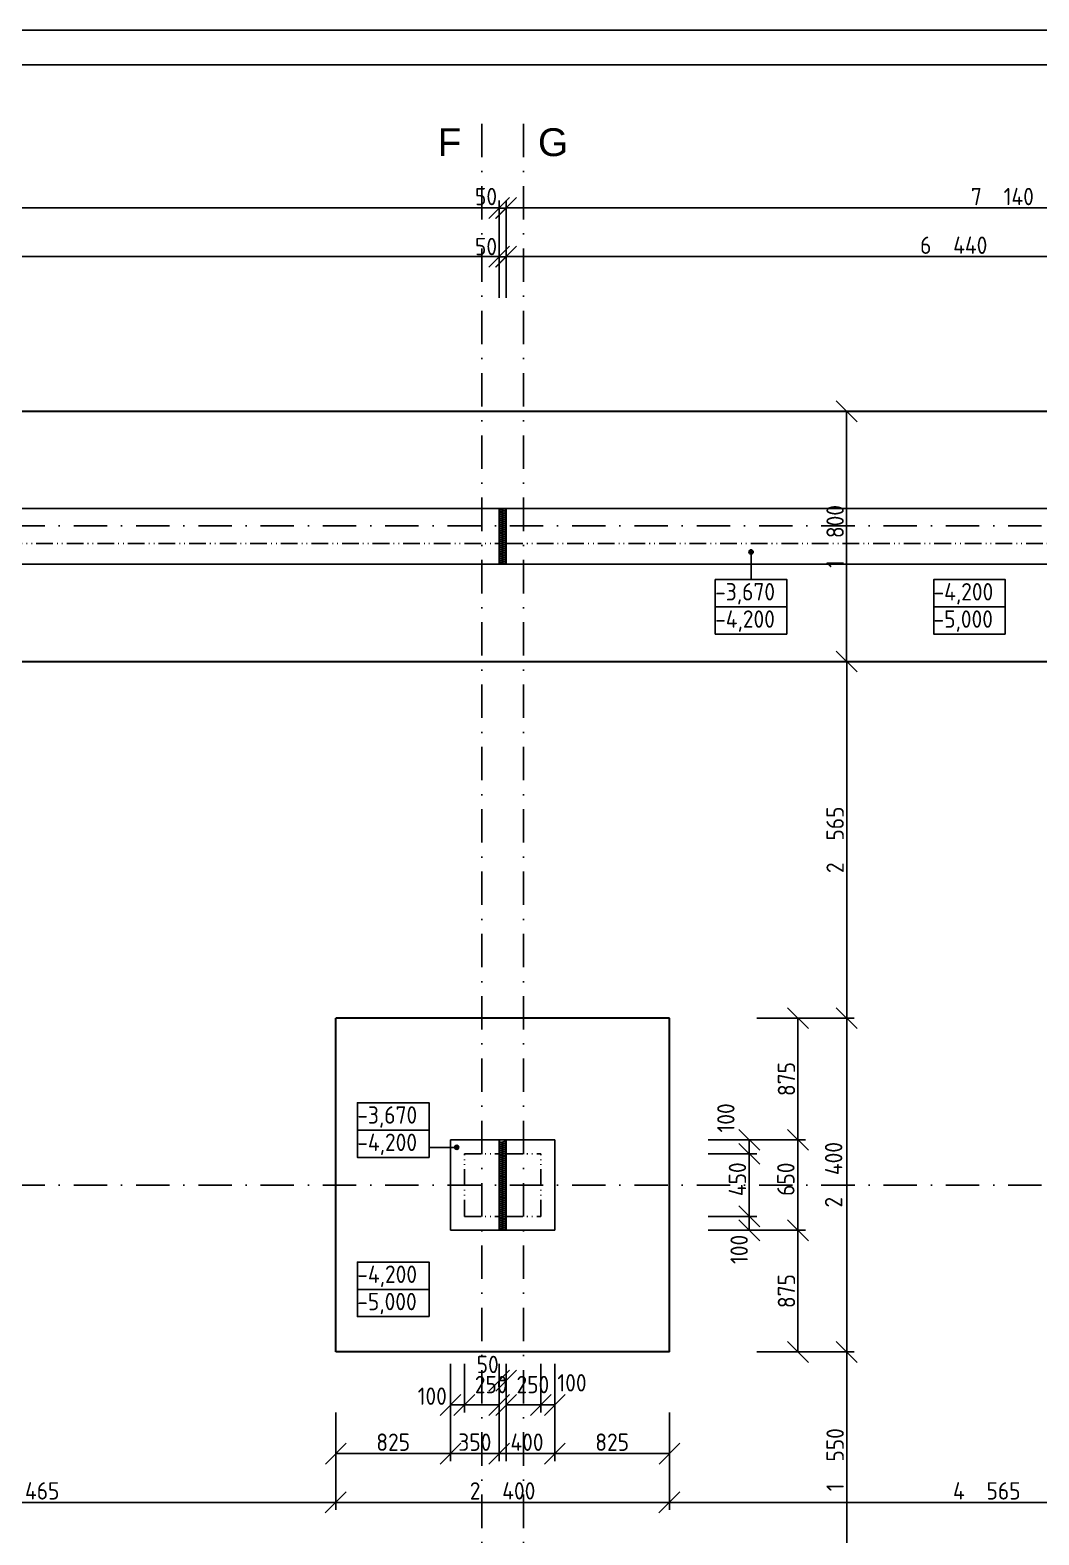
# Model space of a CAD drawing. Extents: x 4511820 to 5180432, y -1526536 to -944957.
# Drawn here: x 5119389 to 5126645, y -1447399 to -1436577 of the extents above; entities that cross this region are included whole.
import ezdxf

# ---------------------------------------------------------------- set-up
doc = ezdxf.new("R2010")
doc.units = 0
doc.header["$MEASUREMENT"] = 0
doc.linetypes.add('ACAD_ISO12W100', pattern=[22, 12, -3, 0.5, -3, 0.5, -3])
doc.linetypes.add('BODKOCIARKOVANA_3', pattern=[5.6, 3, -1.3, 0, -1.3])
doc.layers.get('0').update_dxf_attribs({"linetype": 'CONTINUOUS'})
doc.layers.get('Defpoints').update_dxf_attribs({"color": 61, "linetype": 'CONTINUOUS'})
for name, color, linetype in [('KÓTY', 4, 'CONTINUOUS'), ('MÚRY', 1, 'CONTINUOUS'), ('osi', 253, 'CONTINUOUS'), ('TENKÁ', 7, 'CONTINUOUS'), ('ŠRAFY', 82, 'CONTINUOUS')]:
    doc.layers.add(name, color=color, linetype=linetype)
doc.styles.add('styl1', font='arial.ttf')
doc.styles.add('STYLE1', font='isocp.shx')
doc.dimstyles.new('STANDARD-50', dxfattribs={"dimtxt": 125, "dimasz": 150, "dimexe": 10, "dimexo": 200, "dimgap": 20, "dimtad": 1, "dimdsep": 46, "dimlunit": 6, "dimtxsty": 'STYLE1', "dimblk1": 'OBLIQUE', "dimblk2": 'OBLIQUE', "dimsah": 1, "dimcen": 2.5, "dimse1": 1, "dimse2": 1, "dimadec": 0, "dimazin": 0, "dimtfac": 1, "dimtmove": 1, "dimatfit": 3, "dimldrblk": 'OBLIQUE', "dimfxl": 1, "dimtolj": 1, "dimtzin": 0, "dimarcsym": 0})

# ---------------------------------------------------------------- blocks, each defined once
blk = doc.blocks.new('_OBLIQUE')
at = {"color": 0, "linetype": 'ByBlock'}
blk.add_line((-0.5, -0.5), (0.5, 0.5), dxfattribs=at)
blk = doc.blocks.new('*D37441')
at = {"layer": 'Defpoints', "color": 0}
for p in [(5117122, -1446083), (5121587, -1446083), (5121587, -1447165)]:
    blk.add_point(p, dxfattribs=at)
at = {"layer": 'KÓTY', "color": 0, "lineweight": -2}
blk.add_line((5117122, -1447165), (5121587, -1447165), dxfattribs=at)
at = {"layer": 'KÓTY', "color": 0, "linetype": 'ByBlock', "lineweight": -2, "xscale": 150, "yscale": 150, "zscale": 150, "rotation": 180}
blk.add_blockref('_OBLIQUE', (5117122, -1447165), dxfattribs=at)
at = {"layer": 'KÓTY', "color": 0, "linetype": 'ByBlock', "lineweight": -2, "xscale": 150, "yscale": 150, "zscale": 150}
blk.add_blockref('_OBLIQUE', (5121587, -1447165), dxfattribs=at)
at = {"layer": 'KÓTY', "color": 0, "insert": (5119355, -1447082), "char_height": 125, "attachment_point": 5, "style": 'STYLE1'}
blk.add_mtext('\\A1;4ﾠ465', dxfattribs=at)
blk = doc.blocks.new('*D37442')
at = {"layer": 'Defpoints', "color": 0}
for p in [(5121587.5, -1445208), (5122412.5, -1445208), (5121587.5, -1446814.5)]:
    blk.add_point(p, dxfattribs=at)
at = {"layer": 'KÓTY', "color": 0, "lineweight": -2}
blk.add_line((5122412.5, -1446814.5), (5121587.5, -1446814.5), dxfattribs=at)
at = {"layer": 'KÓTY', "color": 0, "linetype": 'ByBlock', "lineweight": -2, "xscale": 150, "yscale": 150, "zscale": 150, "rotation": 180}
blk.add_blockref('_OBLIQUE', (5121587.5, -1446814.5), dxfattribs=at)
at = {"layer": 'KÓTY', "color": 0, "linetype": 'ByBlock', "lineweight": -2, "xscale": 150, "yscale": 150, "zscale": 150}
blk.add_blockref('_OBLIQUE', (5122412.5, -1446814.5), dxfattribs=at)
at = {"layer": 'KÓTY', "color": 0, "insert": (5122000, -1446732), "char_height": 125, "attachment_point": 5, "style": 'STYLE1'}
blk.add_mtext('\\A1;825', dxfattribs=at)
blk = doc.blocks.new('*D37443')
at = {"layer": 'Defpoints', "color": 0}
for p in [(5122412.5, -1445208), (5122762.5, -1445208), (5122412.5, -1446814.5)]:
    blk.add_point(p, dxfattribs=at)
at = {"layer": 'KÓTY', "color": 0, "lineweight": -2}
blk.add_line((5122762.5, -1446814.5), (5122412.5, -1446814.5), dxfattribs=at)
at = {"layer": 'KÓTY', "color": 0, "linetype": 'ByBlock', "lineweight": -2, "xscale": 150, "yscale": 150, "zscale": 150, "rotation": 180}
blk.add_blockref('_OBLIQUE', (5122412.5, -1446814.5), dxfattribs=at)
at = {"layer": 'KÓTY', "color": 0, "linetype": 'ByBlock', "lineweight": -2, "xscale": 150, "yscale": 150, "zscale": 150}
blk.add_blockref('_OBLIQUE', (5122762.5, -1446814.5), dxfattribs=at)
at = {"layer": 'KÓTY', "color": 0, "insert": (5122587.5, -1446732), "char_height": 125, "attachment_point": 5, "style": 'STYLE1'}
blk.add_mtext('\\A1;350', dxfattribs=at)
blk = doc.blocks.new('*D37444')
at = {"layer": 'Defpoints', "color": 0}
for p in [(5122762.5, -1445208), (5123162.5, -1445208), (5123162.5, -1446814.5)]:
    blk.add_point(p, dxfattribs=at)
at = {"layer": 'KÓTY', "color": 0, "lineweight": -2}
blk.add_line((5122762.5, -1446814.5), (5123162.5, -1446814.5), dxfattribs=at)
at = {"layer": 'KÓTY', "color": 0, "linetype": 'ByBlock', "lineweight": -2, "xscale": 150, "yscale": 150, "zscale": 150, "rotation": 180}
blk.add_blockref('_OBLIQUE', (5122762.5, -1446814.5), dxfattribs=at)
at = {"layer": 'KÓTY', "color": 0, "linetype": 'ByBlock', "lineweight": -2, "xscale": 150, "yscale": 150, "zscale": 150}
blk.add_blockref('_OBLIQUE', (5123162.5, -1446814.5), dxfattribs=at)
at = {"layer": 'KÓTY', "color": 0, "insert": (5122962.5, -1446732), "char_height": 125, "attachment_point": 5, "style": 'STYLE1'}
blk.add_mtext('\\A1;400', dxfattribs=at)
blk = doc.blocks.new('*D37445')
at = {"layer": 'Defpoints', "color": 0}
for p in [(5123162.5, -1445208), (5123987.5, -1445208), (5123987.5, -1446814.5)]:
    blk.add_point(p, dxfattribs=at)
at = {"layer": 'KÓTY', "color": 0, "lineweight": -2}
blk.add_line((5123162.5, -1446814.5), (5123987.5, -1446814.5), dxfattribs=at)
at = {"layer": 'KÓTY', "color": 0, "linetype": 'ByBlock', "lineweight": -2, "xscale": 150, "yscale": 150, "zscale": 150, "rotation": 180}
blk.add_blockref('_OBLIQUE', (5123162.5, -1446814.5), dxfattribs=at)
at = {"layer": 'KÓTY', "color": 0, "linetype": 'ByBlock', "lineweight": -2, "xscale": 150, "yscale": 150, "zscale": 150}
blk.add_blockref('_OBLIQUE', (5123987.5, -1446814.5), dxfattribs=at)
at = {"layer": 'KÓTY', "color": 0, "insert": (5123575, -1446732), "char_height": 125, "attachment_point": 5, "style": 'STYLE1'}
blk.add_mtext('\\A1;825', dxfattribs=at)
blk = doc.blocks.new('*D37447')
at = {"layer": 'Defpoints', "color": 0}
for p in [(5122762.5, -1445208), (5122812.5, -1445208), (5122812.5, -1446289.5)]:
    blk.add_point(p, dxfattribs=at)
at = {"layer": 'KÓTY', "color": 0, "lineweight": -2}
blk.add_line((5122762.5, -1446289.5), (5122812.5, -1446289.5), dxfattribs=at)
at = {"layer": 'KÓTY', "color": 0, "linetype": 'ByBlock', "lineweight": -2, "xscale": 150, "yscale": 150, "zscale": 150, "rotation": 180}
blk.add_blockref('_OBLIQUE', (5122762.5, -1446289.5), dxfattribs=at)
at = {"layer": 'KÓTY', "color": 0, "linetype": 'ByBlock', "lineweight": -2, "xscale": 150, "yscale": 150, "zscale": 150}
blk.add_blockref('_OBLIQUE', (5122812.5, -1446289.5), dxfattribs=at)
at = {"layer": 'KÓTY', "color": 0, "insert": (5122680, -1446173), "char_height": 125, "attachment_point": 5, "style": 'STYLE1'}
blk.add_mtext('\\A1;50', dxfattribs=at)
blk = doc.blocks.new('*D37449')
at = {"layer": 'Defpoints', "color": 0}
for p in [(5122412.5, -1445108), (5122512.5, -1445108), (5122412.5, -1446464.5)]:
    blk.add_point(p, dxfattribs=at)
at = {"layer": 'KÓTY', "color": 0, "lineweight": -2}
blk.add_line((5122512.5, -1446464.5), (5122412.5, -1446464.5), dxfattribs=at)
at = {"layer": 'KÓTY', "color": 0, "linetype": 'ByBlock', "lineweight": -2, "xscale": 150, "yscale": 150, "zscale": 150, "rotation": 180}
blk.add_blockref('_OBLIQUE', (5122412.5, -1446464.5), dxfattribs=at)
at = {"layer": 'KÓTY', "color": 0, "linetype": 'ByBlock', "lineweight": -2, "xscale": 150, "yscale": 150, "zscale": 150}
blk.add_blockref('_OBLIQUE', (5122512.5, -1446464.5), dxfattribs=at)
at = {"layer": 'KÓTY', "color": 0, "insert": (5122281, -1446401), "char_height": 125, "attachment_point": 5, "style": 'STYLE1'}
blk.add_mtext('\\A1;100', dxfattribs=at)
blk = doc.blocks.new('*D37450')
at = {"layer": 'Defpoints', "color": 0}
for p in [(5122512.5, -1445108), (5122762.5, -1445108), (5122762.5, -1446464.5)]:
    blk.add_point(p, dxfattribs=at)
at = {"layer": 'KÓTY', "color": 0, "lineweight": -2}
blk.add_line((5122512.5, -1446464.5), (5122762.5, -1446464.5), dxfattribs=at)
at = {"layer": 'KÓTY', "color": 0, "linetype": 'ByBlock', "lineweight": -2, "xscale": 150, "yscale": 150, "zscale": 150, "rotation": 180}
blk.add_blockref('_OBLIQUE', (5122512.5, -1446464.5), dxfattribs=at)
at = {"layer": 'KÓTY', "color": 0, "linetype": 'ByBlock', "lineweight": -2, "xscale": 150, "yscale": 150, "zscale": 150}
blk.add_blockref('_OBLIQUE', (5122762.5, -1446464.5), dxfattribs=at)
at = {"layer": 'KÓTY', "color": 0, "insert": (5122705, -1446317.5), "char_height": 125, "attachment_point": 5, "style": 'STYLE1'}
blk.add_mtext('\\A1;250', dxfattribs=at)
blk = doc.blocks.new('*D37451')
at = {"layer": 'Defpoints', "color": 0}
for p in [(5122812.5, -1445108), (5123062.5, -1445108), (5123062.5, -1446464.5)]:
    blk.add_point(p, dxfattribs=at)
at = {"layer": 'KÓTY', "color": 0, "lineweight": -2}
blk.add_line((5122812.5, -1446464.5), (5123062.5, -1446464.5), dxfattribs=at)
at = {"layer": 'KÓTY', "color": 0, "linetype": 'ByBlock', "lineweight": -2, "xscale": 150, "yscale": 150, "zscale": 150, "rotation": 180}
blk.add_blockref('_OBLIQUE', (5122812.5, -1446464.5), dxfattribs=at)
at = {"layer": 'KÓTY', "color": 0, "linetype": 'ByBlock', "lineweight": -2, "xscale": 150, "yscale": 150, "zscale": 150}
blk.add_blockref('_OBLIQUE', (5123062.5, -1446464.5), dxfattribs=at)
at = {"layer": 'KÓTY', "color": 0, "insert": (5123005, -1446317.5), "char_height": 125, "attachment_point": 5, "style": 'STYLE1'}
blk.add_mtext('\\A1;250', dxfattribs=at)
blk = doc.blocks.new('*D37452')
at = {"layer": 'Defpoints', "color": 0}
for p in [(5123062.5, -1445108), (5123162.5, -1445108), (5123062.5, -1446464.5)]:
    blk.add_point(p, dxfattribs=at)
at = {"layer": 'KÓTY', "color": 0, "lineweight": -2}
blk.add_line((5123162.5, -1446464.5), (5123062.5, -1446464.5), dxfattribs=at)
at = {"layer": 'KÓTY', "color": 0, "linetype": 'ByBlock', "lineweight": -2, "xscale": 150, "yscale": 150, "zscale": 150, "rotation": 180}
blk.add_blockref('_OBLIQUE', (5123062.5, -1446464.5), dxfattribs=at)
at = {"layer": 'KÓTY', "color": 0, "linetype": 'ByBlock', "lineweight": -2, "xscale": 150, "yscale": 150, "zscale": 150}
blk.add_blockref('_OBLIQUE', (5123162.5, -1446464.5), dxfattribs=at)
at = {"layer": 'KÓTY', "color": 0, "insert": (5123286.5, -1446305), "char_height": 125, "attachment_point": 5, "style": 'STYLE1'}
blk.add_mtext('\\A1;100', dxfattribs=at)
blk = doc.blocks.new('*D37455')
at = {"layer": 'Defpoints', "color": 0}
for p in [(5128552, -1445983), (5123987, -1446083), (5128552, -1447165)]:
    blk.add_point(p, dxfattribs=at)
at = {"layer": 'KÓTY', "color": 0, "lineweight": -2}
blk.add_line((5123987, -1447165), (5128552, -1447165), dxfattribs=at)
at = {"layer": 'KÓTY', "color": 0, "linetype": 'ByBlock', "lineweight": -2, "xscale": 150, "yscale": 150, "zscale": 150, "rotation": 180}
blk.add_blockref('_OBLIQUE', (5123987, -1447165), dxfattribs=at)
at = {"layer": 'KÓTY', "color": 0, "linetype": 'ByBlock', "lineweight": -2, "xscale": 150, "yscale": 150, "zscale": 150}
blk.add_blockref('_OBLIQUE', (5128552, -1447165), dxfattribs=at)
at = {"layer": 'KÓTY', "color": 0, "insert": (5126270, -1447082), "char_height": 125, "attachment_point": 5, "style": 'STYLE1'}
blk.add_mtext('\\A1;4ﾠ565', dxfattribs=at)
blk = doc.blocks.new('*D37807')
at = {"layer": 'Defpoints', "color": 0}
for p in [(5122762, -1437856), (5107392, -1439718), (5122762, -1440018)]:
    blk.add_point(p, dxfattribs=at)
at = {"layer": 'KÓTY', "color": 0, "lineweight": -2}
blk.add_line((5107392, -1437856), (5122762, -1437856), dxfattribs=at)
at = {"layer": 'KÓTY', "color": 0, "linetype": 'ByBlock', "lineweight": -2, "xscale": 150, "yscale": 150, "zscale": 150, "rotation": 180}
blk.add_blockref('_OBLIQUE', (5107392, -1437856), dxfattribs=at)
at = {"layer": 'KÓTY', "color": 0, "linetype": 'ByBlock', "lineweight": -2, "xscale": 150, "yscale": 150, "zscale": 150}
blk.add_blockref('_OBLIQUE', (5122762, -1437856), dxfattribs=at)
at = {"layer": 'KÓTY', "color": 0, "insert": (5115077, -1437774), "char_height": 125, "attachment_point": 5, "style": 'STYLE1'}
blk.add_mtext('\\A1;15ﾠ370', dxfattribs=at)
blk = doc.blocks.new('*D37850')
at = {"layer": 'Defpoints', "color": 0}
for p in [(5122812.5, -1437856.5), (5122762.5, -1439318), (5122812.5, -1439318)]:
    blk.add_point(p, dxfattribs=at)
at = {"layer": 'KÓTY', "color": 0, "lineweight": -2}
blk.add_line((5122762.5, -1437856.5), (5122812.5, -1437856.5), dxfattribs=at)
at = {"layer": 'KÓTY', "color": 0, "linetype": 'ByBlock', "lineweight": -2, "xscale": 150, "yscale": 150, "zscale": 150, "rotation": 180}
blk.add_blockref('_OBLIQUE', (5122762.5, -1437856.5), dxfattribs=at)
at = {"layer": 'KÓTY', "color": 0, "linetype": 'ByBlock', "lineweight": -2, "xscale": 150, "yscale": 150, "zscale": 150}
blk.add_blockref('_OBLIQUE', (5122812.5, -1437856.5), dxfattribs=at)
at = {"layer": 'KÓTY', "color": 0, "insert": (5122668, -1437774), "char_height": 125, "attachment_point": 5, "style": 'STYLE1'}
blk.add_mtext('\\A1;50', dxfattribs=at)
blk = doc.blocks.new('*D37851')
at = {"layer": 'Defpoints', "color": 0}
for p in [(5129952, -1437856), (5129952, -1439318), (5122812, -1440018)]:
    blk.add_point(p, dxfattribs=at)
at = {"layer": 'KÓTY', "color": 0, "lineweight": -2}
blk.add_line((5122812, -1437856), (5129952, -1437856), dxfattribs=at)
at = {"layer": 'KÓTY', "color": 0, "linetype": 'ByBlock', "lineweight": -2, "xscale": 150, "yscale": 150, "zscale": 150, "rotation": 180}
blk.add_blockref('_OBLIQUE', (5122812, -1437856), dxfattribs=at)
at = {"layer": 'KÓTY', "color": 0, "linetype": 'ByBlock', "lineweight": -2, "xscale": 150, "yscale": 150, "zscale": 150}
blk.add_blockref('_OBLIQUE', (5129952, -1437856), dxfattribs=at)
at = {"layer": 'KÓTY', "color": 0, "insert": (5126382, -1437774), "char_height": 125, "attachment_point": 5, "style": 'STYLE1'}
blk.add_mtext('\\A1;7ﾠ140', dxfattribs=at)
blk = doc.blocks.new('*D37860')
at = {"layer": 'Defpoints', "color": 0}
for p in [(5122812.5, -1438206.5), (5122762.5, -1439318), (5122812.5, -1439318)]:
    blk.add_point(p, dxfattribs=at)
at = {"layer": 'KÓTY', "color": 0, "lineweight": -2}
blk.add_line((5122762.5, -1438206.5), (5122812.5, -1438206.5), dxfattribs=at)
at = {"layer": 'KÓTY', "color": 0, "linetype": 'ByBlock', "lineweight": -2, "xscale": 150, "yscale": 150, "zscale": 150, "rotation": 180}
blk.add_blockref('_OBLIQUE', (5122762.5, -1438206.5), dxfattribs=at)
at = {"layer": 'KÓTY', "color": 0, "linetype": 'ByBlock', "lineweight": -2, "xscale": 150, "yscale": 150, "zscale": 150}
blk.add_blockref('_OBLIQUE', (5122812.5, -1438206.5), dxfattribs=at)
at = {"layer": 'KÓTY', "color": 0, "insert": (5122668, -1438133.5), "char_height": 125, "attachment_point": 5, "style": 'STYLE1'}
blk.add_mtext('\\A1;50', dxfattribs=at)
blk = doc.blocks.new('*D37892')
at = {"layer": 'Defpoints', "color": 0}
for p in [(5123987, -1441118), (5125262, -1441118), (5123987, -1443683)]:
    blk.add_point(p, dxfattribs=at)
at = {"layer": 'KÓTY', "color": 0, "lineweight": -2}
blk.add_line((5125262, -1443683), (5125262, -1441118), dxfattribs=at)
at = {"layer": 'KÓTY', "color": 0, "linetype": 'ByBlock', "lineweight": -2, "xscale": 150, "yscale": 150, "zscale": 150}
for p, rotation in [((5125262, -1441118), 90), ((5125262, -1443683), 270)]:
    blk.add_blockref('_OBLIQUE', p, dxfattribs=dict(at, rotation=rotation))
at = {"layer": 'KÓTY', "color": 0, "insert": (5125179, -1442400), "char_height": 125, "attachment_point": 5, "rotation": 90, "style": 'STYLE1'}
blk.add_mtext('\\A1;2ﾠ565', dxfattribs=at)
blk = doc.blocks.new('*D37893')
at = {"layer": 'Defpoints', "color": 0}
for p in [(5125261.5, -1439318), (5125261.5, -1439318), (5125261.5, -1441118)]:
    blk.add_point(p, dxfattribs=at)
at = {"layer": 'KÓTY', "color": 0, "lineweight": -2}
blk.add_line((5125261.5, -1441118), (5125261.5, -1439318), dxfattribs=at)
at = {"layer": 'KÓTY', "color": 0, "linetype": 'ByBlock', "lineweight": -2, "xscale": 150, "yscale": 150, "zscale": 150}
for p, rotation in [((5125261.5, -1439318), 90), ((5125261.5, -1441118), 270)]:
    blk.add_blockref('_OBLIQUE', p, dxfattribs=dict(at, rotation=rotation))
at = {"layer": 'KÓTY', "color": 0, "insert": (5125178.957367, -1440218), "char_height": 125, "attachment_point": 5, "rotation": 90, "style": 'STYLE1'}
blk.add_mtext('\\A1;1ﾠ800', dxfattribs=at)
blk = doc.blocks.new('*D37894')
at = {"layer": 'Defpoints', "color": 0}
for p in [(5123987, -1446083), (5123987, -1447633), (5125262, -1447633)]:
    blk.add_point(p, dxfattribs=at)
at = {"layer": 'KÓTY', "color": 0, "lineweight": -2}
blk.add_line((5125262, -1446083), (5125262, -1447633), dxfattribs=at)
at = {"layer": 'KÓTY', "color": 0, "linetype": 'ByBlock', "lineweight": -2, "xscale": 150, "yscale": 150, "zscale": 150}
for p, rotation in [((5125262, -1446083), 90), ((5125262, -1447633), 270)]:
    blk.add_blockref('_OBLIQUE', p, dxfattribs=dict(at, rotation=rotation))
at = {"layer": 'KÓTY', "color": 0, "insert": (5125179, -1446858), "char_height": 125, "attachment_point": 5, "rotation": 90, "style": 'STYLE1'}
blk.add_mtext('\\A1;1ﾠ550', dxfattribs=at)
blk = doc.blocks.new('*D37904')
at = {"layer": 'Defpoints', "color": 0}
for p in [(5123987, -1443683), (5123987, -1446083), (5125262, -1446083)]:
    blk.add_point(p, dxfattribs=at)
at = {"layer": 'KÓTY', "color": 0, "lineweight": -2}
blk.add_line((5125262, -1443683), (5125262, -1446083), dxfattribs=at)
at = {"layer": 'KÓTY', "color": 0, "linetype": 'ByBlock', "lineweight": -2, "xscale": 150, "yscale": 150, "zscale": 150}
for p, rotation in [((5125262, -1443683), 90), ((5125262, -1446083), 270)]:
    blk.add_blockref('_OBLIQUE', p, dxfattribs=dict(at, rotation=rotation))
at = {"layer": 'KÓTY', "color": 0, "insert": (5125168, -1444809), "char_height": 125, "attachment_point": 5, "rotation": 90, "style": 'STYLE1'}
blk.add_mtext('\\A1;2ﾠ400', dxfattribs=at)
blk = doc.blocks.new('*D37905')
at = {"layer": 'Defpoints', "color": 0}
for p in [(5123137.5, -1445208), (5123137.5, -1446083), (5124911.5, -1446083)]:
    blk.add_point(p, dxfattribs=at)
at = {"layer": 'KÓTY', "color": 0, "lineweight": -2}
blk.add_line((5124911.5, -1445208), (5124911.5, -1446083), dxfattribs=at)
at = {"layer": 'KÓTY', "color": 0, "linetype": 'ByBlock', "lineweight": -2, "xscale": 150, "yscale": 150, "zscale": 150}
for p, rotation in [((5124911.5, -1445208), 90), ((5124911.5, -1446083), 270)]:
    blk.add_blockref('_OBLIQUE', p, dxfattribs=dict(at, rotation=rotation))
at = {"layer": 'KÓTY', "color": 0, "insert": (5124829, -1445645.5), "char_height": 125, "attachment_point": 5, "rotation": 90, "style": 'STYLE1'}
blk.add_mtext('\\A1;875', dxfattribs=at)
blk = doc.blocks.new('*D37906')
at = {"layer": 'Defpoints', "color": 0}
for p in [(5123037.5, -1444658), (5123037.5, -1445108), (5124561.5, -1445108)]:
    blk.add_point(p, dxfattribs=at)
at = {"layer": 'KÓTY', "color": 0, "lineweight": -2}
blk.add_line((5124561.5, -1444658), (5124561.5, -1445108), dxfattribs=at)
at = {"layer": 'KÓTY', "color": 0, "linetype": 'ByBlock', "lineweight": -2, "xscale": 150, "yscale": 150, "zscale": 150}
for p, rotation in [((5124561.5, -1444658), 90), ((5124561.5, -1445108), 270)]:
    blk.add_blockref('_OBLIQUE', p, dxfattribs=dict(at, rotation=rotation))
at = {"layer": 'KÓTY', "color": 0, "insert": (5124476.5, -1444841), "char_height": 125, "attachment_point": 5, "rotation": 90, "style": 'STYLE1'}
blk.add_mtext('\\A1;450', dxfattribs=at)
blk = doc.blocks.new('*D37907')
at = {"layer": 'Defpoints', "color": 0}
for p in [(5123137.5, -1444558), (5123137.5, -1445208), (5124911.5, -1445208)]:
    blk.add_point(p, dxfattribs=at)
at = {"layer": 'KÓTY', "color": 0, "lineweight": -2}
blk.add_line((5124911.5, -1444558), (5124911.5, -1445208), dxfattribs=at)
at = {"layer": 'KÓTY', "color": 0, "linetype": 'ByBlock', "lineweight": -2, "xscale": 150, "yscale": 150, "zscale": 150}
for p, rotation in [((5124911.5, -1444558), 90), ((5124911.5, -1445208), 270)]:
    blk.add_blockref('_OBLIQUE', p, dxfattribs=dict(at, rotation=rotation))
at = {"layer": 'KÓTY', "color": 0, "insert": (5124824.5, -1444841), "char_height": 125, "attachment_point": 5, "rotation": 90, "style": 'STYLE1'}
blk.add_mtext('\\A1;650', dxfattribs=at)
blk = doc.blocks.new('*D37908')
at = {"layer": 'Defpoints', "color": 0}
for p in [(5123137.5, -1443683), (5124911.5, -1443683), (5123137.5, -1444558)]:
    blk.add_point(p, dxfattribs=at)
at = {"layer": 'KÓTY', "color": 0, "lineweight": -2}
blk.add_line((5124911.5, -1444558), (5124911.5, -1443683), dxfattribs=at)
at = {"layer": 'KÓTY', "color": 0, "linetype": 'ByBlock', "lineweight": -2, "xscale": 150, "yscale": 150, "zscale": 150}
for p, rotation in [((5124911.5, -1443683), 90), ((5124911.5, -1444558), 270)]:
    blk.add_blockref('_OBLIQUE', p, dxfattribs=dict(at, rotation=rotation))
at = {"layer": 'KÓTY', "color": 0, "insert": (5124829, -1444120.5), "char_height": 125, "attachment_point": 5, "rotation": 90, "style": 'STYLE1'}
blk.add_mtext('\\A1;875', dxfattribs=at)
blk = doc.blocks.new('*D37909')
at = {"layer": 'Defpoints', "color": 0}
for p in [(5123037.5, -1444558), (5124561.5, -1444558), (5123037.5, -1444658)]:
    blk.add_point(p, dxfattribs=at)
at = {"layer": 'KÓTY', "color": 0, "lineweight": -2}
blk.add_line((5124561.5, -1444658), (5124561.5, -1444558), dxfattribs=at)
at = {"layer": 'KÓTY', "color": 0, "linetype": 'ByBlock', "lineweight": -2, "xscale": 150, "yscale": 150, "zscale": 150}
for p, rotation in [((5124561.5, -1444558), 90), ((5124561.5, -1444658), 270)]:
    blk.add_blockref('_OBLIQUE', p, dxfattribs=dict(at, rotation=rotation))
at = {"layer": 'KÓTY', "color": 0, "insert": (5124393, -1444400), "char_height": 125, "attachment_point": 5, "rotation": 90, "style": 'STYLE1'}
blk.add_mtext('\\A1;100', dxfattribs=at)
blk = doc.blocks.new('*D37910')
at = {"layer": 'Defpoints', "color": 0}
for p in [(5123037.5, -1445108), (5123037.5, -1445208), (5124561.5, -1445208)]:
    blk.add_point(p, dxfattribs=at)
at = {"layer": 'KÓTY', "color": 0, "lineweight": -2}
blk.add_line((5124561.5, -1445108), (5124561.5, -1445208), dxfattribs=at)
at = {"layer": 'KÓTY', "color": 0, "linetype": 'ByBlock', "lineweight": -2, "xscale": 150, "yscale": 150, "zscale": 150}
for p, rotation in [((5124561.5, -1445108), 90), ((5124561.5, -1445208), 270)]:
    blk.add_blockref('_OBLIQUE', p, dxfattribs=dict(at, rotation=rotation))
at = {"layer": 'KÓTY', "color": 0, "insert": (5124488.5, -1445345.5), "char_height": 125, "attachment_point": 5, "rotation": 90, "style": 'STYLE1'}
blk.add_mtext('\\A1;100', dxfattribs=at)
blk = doc.blocks.new('*D39348')
at = {"layer": 'Defpoints', "color": 0}
for p in [(5121587, -1446083), (5123987, -1446083), (5123987, -1447165)]:
    blk.add_point(p, dxfattribs=at)
at = {"layer": 'KÓTY', "color": 0, "lineweight": -2}
blk.add_line((5121587, -1447165), (5123987, -1447165), dxfattribs=at)
at = {"layer": 'KÓTY', "color": 0, "linetype": 'ByBlock', "lineweight": -2, "xscale": 150, "yscale": 150, "zscale": 150, "rotation": 180}
blk.add_blockref('_OBLIQUE', (5121587, -1447165), dxfattribs=at)
at = {"layer": 'KÓTY', "color": 0, "linetype": 'ByBlock', "lineweight": -2, "xscale": 150, "yscale": 150, "zscale": 150}
blk.add_blockref('_OBLIQUE', (5123987, -1447165), dxfattribs=at)
at = {"layer": 'KÓTY', "color": 0, "insert": (5122787, -1447082), "char_height": 125, "attachment_point": 5, "style": 'STYLE1'}
blk.add_mtext('\\A1;2ﾠ400', dxfattribs=at)
blk = doc.blocks.new('*D39496')
at = {"layer": 'Defpoints', "color": 0}
for p in [(5122762, -1438206), (5109532, -1440018), (5122762, -1440018)]:
    blk.add_point(p, dxfattribs=at)
at = {"layer": 'KÓTY', "color": 0, "lineweight": -2}
blk.add_line((5109532, -1438206), (5122762, -1438206), dxfattribs=at)
at = {"layer": 'KÓTY', "color": 0, "linetype": 'ByBlock', "lineweight": -2, "xscale": 150, "yscale": 150, "zscale": 150, "rotation": 180}
blk.add_blockref('_OBLIQUE', (5109532, -1438206), dxfattribs=at)
at = {"layer": 'KÓTY', "color": 0, "linetype": 'ByBlock', "lineweight": -2, "xscale": 150, "yscale": 150, "zscale": 150}
blk.add_blockref('_OBLIQUE', (5122762, -1438206), dxfattribs=at)
at = {"layer": 'KÓTY', "color": 0, "insert": (5116147, -1438124), "char_height": 125, "attachment_point": 5, "style": 'STYLE1'}
blk.add_mtext('\\A1;13ﾠ230', dxfattribs=at)
blk = doc.blocks.new('*D39497')
at = {"layer": 'Defpoints', "color": 0}
for p in [(5129252, -1438206), (5122812, -1440018), (5129252, -1440018)]:
    blk.add_point(p, dxfattribs=at)
at = {"layer": 'KÓTY', "color": 0, "lineweight": -2}
blk.add_line((5122812, -1438206), (5129252, -1438206), dxfattribs=at)
at = {"layer": 'KÓTY', "color": 0, "linetype": 'ByBlock', "lineweight": -2, "xscale": 150, "yscale": 150, "zscale": 150, "rotation": 180}
blk.add_blockref('_OBLIQUE', (5122812, -1438206), dxfattribs=at)
at = {"layer": 'KÓTY', "color": 0, "linetype": 'ByBlock', "lineweight": -2, "xscale": 150, "yscale": 150, "zscale": 150}
blk.add_blockref('_OBLIQUE', (5129252, -1438206), dxfattribs=at)
at = {"layer": 'KÓTY', "color": 0, "insert": (5126032, -1438124), "char_height": 125, "attachment_point": 5, "style": 'STYLE1'}
blk.add_mtext('\\A1;6ﾠ440', dxfattribs=at)

msp = doc.modelspace()

# ---------------------------------------------------------------- hatches: boundary and pattern name
at = {"layer": 'KÓTY', "ltscale": 0.25}
for points in [[(5124559.454, -1440329.368, -1), (5124589.454, -1440329.368, -1)], [(5122442, -1444612, 1), (5122472, -1444612, 1)]]:
    msp.add_hatch(color=256, dxfattribs=at).paths.add_polyline_path(points)

# ---------------------------------------------------------------- linework, layer by layer
at = {"layer": 'KÓTY'}
for p, q in [((5122762.5, -1437803.097), (5122762.5, -1438153.097)), ((5122812.5, -1437803.097), (5122812.5, -1438153.097)), ((5122762.5, -1438153.097), (5122762.5, -1438503.097)), ((5122812.5, -1438153.097), (5122812.5, -1438503.097)), ((5124574.454, -1440329.368), (5124574.454, -1440528.552)), ((5124964.903, -1443683), (5124614.903, -1443683)), ((5125314.903, -1443683), (5124964.903, -1443683)), ((5124614.903, -1444558), (5124264.903, -1444558)), ((5124964.903, -1444558), (5124614.903, -1444558)), ((5122457, -1444612), (5122257.816, -1444612)), ((5124614.903, -1444658), (5124264.903, -1444658)), ((5124614.903, -1445108), (5124264.903, -1445108)), ((5124614.903, -1445208), (5124264.903, -1445208)), ((5124964.903, -1445208), (5124614.903, -1445208)), ((5124964.903, -1446083), (5124614.903, -1446083)), ((5125314.903, -1446083), (5124964.903, -1446083)), ((5122412.5, -1446517.903), (5122412.5, -1446167.903)), ((5122512.5, -1446517.903), (5122512.5, -1446167.903)), ((5122762.5, -1446517.903), (5122762.5, -1446167.903)), ((5122812.5, -1446517.903), (5122812.5, -1446167.903)), ((5123062.5, -1446517.903), (5123062.5, -1446167.903)), ((5123162.5, -1446517.903), (5123162.5, -1446167.903)), ((5121587.5, -1446867.903), (5121587.5, -1446517.903)), ((5122412.5, -1446867.903), (5122412.5, -1446517.903)), ((5122762.5, -1446867.903), (5122762.5, -1446517.903)), ((5122812.5, -1446867.903), (5122812.5, -1446517.903)), ((5123162.5, -1446867.903), (5123162.5, -1446517.903)), ((5123987.5, -1446867.903), (5123987.5, -1446517.903)), ((5121587.5, -1447217.903), (5121587.5, -1446867.903)), ((5123987.5, -1447217.903), (5123987.5, -1446867.903))]:
    msp.add_line(p, q, dxfattribs=at)
at = {"layer": 'KÓTY', "ltscale": 0.25}
for centre in [(5124574.454, -1440329.368), (5122457, -1444612)]:
    msp.add_circle(centre, 15, dxfattribs=at)
at = {"layer": 'MÚRY', "linetype": 'Continuous', "lineweight": 30}
for p, q in [((5108732.5, -1439318), (5129952.5, -1439318)), ((5109932.5, -1441118), (5129202.5, -1441118)), ((5123987.5, -1443683), (5121587.5, -1443683)), ((5121587.5, -1446083), (5121587.5, -1443683)), ((5123987.5, -1446083), (5123987.5, -1443683)), ((5123987.5, -1446083), (5121587.5, -1446083))]:
    msp.add_line(p, q, dxfattribs=at)
at = {"layer": 'osi', "linetype": 'BODKOCIARKOVANA_3', "ltscale": 80}
for p, q in [((5122637.5, -1437250.906), (5122637.5, -1469178.809)), ((5122937.5, -1437250.906), (5122937.5, -1469178.809)), ((5158927.164, -1440143), (5092648, -1440143)), ((5158927.164, -1444883), (5092648, -1444883))]:
    msp.add_line(p, q, dxfattribs=at)
at = {"layer": 'TENKÁ', "color": 7}
for p, q in [((5169932, -1436577.046), (5092166.96, -1436577.046)), ((5169682, -1436827.046), (5092416.96, -1436827.046))]:
    msp.add_line(p, q, dxfattribs=at)
at = {"layer": 'TENKÁ', "linetype": 'Continuous', "lineweight": 25}
for p, q in [((5109132.5, -1440018), (5122762.5, -1440018)), ((5134002.5, -1440018), (5122762.5, -1440018)), ((5122762.5, -1440418), (5122762.5, -1440018)), ((5122762.5, -1440418), (5122762.5, -1440018)), ((5122812.5, -1440418), (5122812.5, -1440018)), ((5122812.5, -1440418), (5122812.5, -1440018)), ((5109532.5, -1440418), (5122762.5, -1440418)), ((5122762.5, -1440418), (5129402.5, -1440418)), ((5122412.5, -1444558), (5122412.5, -1445208)), ((5122762.5, -1444558), (5122412.5, -1444558)), ((5122762.5, -1445208), (5122762.5, -1444558)), ((5123162.5, -1444558), (5122762.5, -1444558)), ((5122812.5, -1445208), (5122812.5, -1444558)), ((5123162.5, -1445208), (5123162.5, -1444558)), ((5122762.5, -1445208), (5122412.5, -1445208)), ((5123162.5, -1445208), (5122762.5, -1445208))]:
    msp.add_line(p, q, dxfattribs=at)
at = {"layer": 'TENKÁ', "linetype": 'ACAD_ISO12W100', "ltscale": 10}
for p, q in [((5122762.5, -1440018), (5122762.5, -1440268)), ((5122762.5, -1440268), (5122762.5, -1440018)), ((5122812.5, -1440018), (5122812.5, -1440268)), ((5122812.5, -1440268), (5122812.5, -1440018))]:
    msp.add_line(p, q, dxfattribs=at)
at = {"layer": 'TENKÁ', "color": 40, "linetype": 'ACAD_ISO12W100', "ltscale": 10}
for p, q in [((5109532.5, -1440268), (5122762.5, -1440268)), ((5122812.5, -1440268), (5129252.5, -1440268)), ((5122512.5, -1444658), (5122762.5, -1444658)), ((5122512.5, -1445108), (5122512.5, -1444658)), ((5122812.5, -1444658), (5123062.5, -1444658)), ((5123062.5, -1445108), (5123062.5, -1444658)), ((5122512.5, -1445108), (5122762.5, -1445108)), ((5122812.5, -1445108), (5123062.5, -1445108))]:
    msp.add_line(p, q, dxfattribs=at)
at = {"layer": 'TENKÁ', "ltscale": 0.25}
for points in [[(5124831.77, -1440724.802), (5124831.77, -1440528.552), (5124317.138, -1440528.552), (5124317.138, -1440724.802)], [(5126402.586, -1440724.802), (5126402.586, -1440528.552), (5125887.954, -1440528.552), (5125887.954, -1440724.802)], [(5124831.77, -1440921.052), (5124831.77, -1440724.802), (5124317.138, -1440724.802), (5124317.138, -1440921.052)], [(5126402.586, -1440921.052), (5126402.586, -1440724.802), (5125887.954, -1440724.802), (5125887.954, -1440921.052)], [(5122257.816, -1444487.5), (5122257.816, -1444291.25), (5121743.184, -1444291.25), (5121743.184, -1444487.5)], [(5122257.816, -1444683.75), (5122257.816, -1444487.5), (5121743.184, -1444487.5), (5121743.184, -1444683.75)], [(5122257.816, -1445632.75), (5122257.816, -1445436.5), (5121743.184, -1445436.5), (5121743.184, -1445632.75)], [(5122257.816, -1445829), (5122257.816, -1445632.75), (5121743.184, -1445632.75), (5121743.184, -1445829)]]:
    msp.add_lwpolyline(points, close=True, dxfattribs=at)
at = {"layer": 'ŠRAFY'}
for points in [[(5122765.765, -1440018, 0.584789195), (5122775.137, -1440027.24), (5122799.354, -1440020.278, -1.328013808), (5122799.354, -1440034.791), (5122775.137, -1440027.828, 1.328013808), (5122775.137, -1440042.341), (5122799.354, -1440035.379, -1.328013808), (5122799.354, -1440049.892), (5122775.137, -1440042.929, 1.328013808), (5122775.137, -1440057.442), (5122799.354, -1440050.48, -1.328013808), (5122799.354, -1440064.992), (5122775.137, -1440058.03, 1.328013808), (5122775.137, -1440072.543), (5122799.354, -1440065.58, -1.328013808), (5122799.354, -1440080.093), (5122775.137, -1440073.131, 1.328013808), (5122775.137, -1440087.644), (5122799.354, -1440080.681, -1.328013808), (5122799.354, -1440095.194), (5122775.137, -1440088.232, 1.328013808), (5122775.137, -1440102.744), (5122799.354, -1440095.782, -1.328013808), (5122799.354, -1440110.295), (5122775.137, -1440103.332, 1.328013808), (5122775.137, -1440117.845), (5122799.354, -1440110.883, -1.328013808), (5122799.354, -1440125.396), (5122775.137, -1440118.433, 1.328013808), (5122775.137, -1440132.946), (5122799.354, -1440125.984, -1.328013808), (5122799.354, -1440140.496), (5122775.137, -1440133.534, 1.328013808), (5122775.137, -1440148.047), (5122799.354, -1440141.084, -1.328013808), (5122799.354, -1440155.597), (5122775.137, -1440148.635, 1.328013808), (5122775.137, -1440163.148), (5122799.354, -1440156.185, -1.328013808), (5122799.354, -1440170.698), (5122775.137, -1440163.736, 1.328013808), (5122775.137, -1440178.248), (5122799.354, -1440171.286, -1.328013808), (5122799.354, -1440185.799), (5122775.137, -1440178.836, 1.328013808), (5122775.137, -1440193.349), (5122799.354, -1440186.387, -1.328013808), (5122799.354, -1440200.9), (5122775.137, -1440193.937, 0.716227228), (5122766.974, -1440205.675, 0.716227228)], [(5122765.501, -1440201.086, 0.503263342), (5122775.137, -1440208.45), (5122799.354, -1440201.488, -1.328013808), (5122799.354, -1440216), (5122775.137, -1440209.038, 1.328013808), (5122775.137, -1440223.551), (5122799.354, -1440216.588, -1.328013808), (5122799.354, -1440231.101), (5122775.137, -1440224.139, 1.328013808), (5122775.137, -1440238.652), (5122799.354, -1440231.689, -1.328013808), (5122799.354, -1440246.202), (5122775.137, -1440239.24, 1.328013808), (5122775.137, -1440253.752), (5122799.354, -1440246.79, -1.328013808), (5122799.354, -1440261.303), (5122775.137, -1440254.34, 1.328013808), (5122775.137, -1440268.853), (5122799.354, -1440261.891, -1.328013808), (5122799.354, -1440276.404), (5122775.137, -1440269.441, 1.328013808), (5122775.137, -1440283.954), (5122799.354, -1440276.992, -1.328013808), (5122799.354, -1440291.504), (5122775.137, -1440284.542, 1.328013808), (5122775.137, -1440299.055), (5122799.354, -1440292.092, -1.328013808), (5122799.354, -1440306.605), (5122775.137, -1440299.643, 1.328013808), (5122775.137, -1440314.156), (5122799.354, -1440307.193, -1.328013808), (5122799.354, -1440321.706), (5122775.137, -1440314.744, 1.328013808), (5122775.137, -1440329.256), (5122799.354, -1440322.294, -1.328013808), (5122799.354, -1440336.807), (5122775.137, -1440329.844, 1.328013808), (5122775.137, -1440344.357), (5122799.354, -1440337.395, -1.328013808), (5122799.354, -1440351.908), (5122775.137, -1440344.945, 1.328013808), (5122775.137, -1440359.458), (5122799.354, -1440352.496, -1.328013808), (5122799.354, -1440367.008), (5122775.137, -1440360.046, 1.328013808), (5122775.137, -1440374.559), (5122799.354, -1440367.596, -1.328013808), (5122799.354, -1440382.109), (5122775.137, -1440375.147, 1.328013808), (5122775.137, -1440389.66), (5122799.354, -1440382.697, -1.328013808), (5122799.354, -1440397.21), (5122775.137, -1440390.248, 1.328013808), (5122775.137, -1440404.76), (5122799.354, -1440397.798, -1.328013808), (5122799.354, -1440412.311), (5122775.137, -1440405.348, 0.716227228), (5122766.974, -1440417.086, 0.716227228)], [(5122765.501, -1444568.263, 0.503263342), (5122775.137, -1444575.628), (5122799.354, -1444568.665, -1.328013808), (5122799.354, -1444583.178), (5122775.137, -1444576.216, 1.328013808), (5122775.137, -1444590.728), (5122799.354, -1444583.766, -1.328013808), (5122799.354, -1444598.279), (5122775.137, -1444591.316, 1.328013808), (5122775.137, -1444605.829), (5122799.354, -1444598.867, -1.328013808), (5122799.354, -1444613.38), (5122775.137, -1444606.417, 1.328013808), (5122775.137, -1444620.93), (5122799.354, -1444613.968, -1.328013808), (5122799.354, -1444628.48), (5122775.137, -1444621.518, 1.328013808), (5122775.137, -1444636.031), (5122799.354, -1444629.068, -1.328013808), (5122799.354, -1444643.581), (5122775.137, -1444636.619, 1.328013808), (5122775.137, -1444651.132), (5122799.354, -1444644.169, -1.328013808), (5122799.354, -1444658.682), (5122775.137, -1444651.72, 1.328013808), (5122775.137, -1444666.232), (5122799.354, -1444659.27, -1.328013808), (5122799.354, -1444673.783), (5122775.137, -1444666.82, 1.328013808), (5122775.137, -1444681.333), (5122799.354, -1444674.371, -1.328013808), (5122799.354, -1444688.884), (5122775.137, -1444681.921, 1.328013808), (5122775.137, -1444696.434), (5122799.354, -1444689.472, -1.328013808), (5122799.354, -1444703.984), (5122775.137, -1444697.022, 1.328013808), (5122775.137, -1444711.535), (5122799.354, -1444704.572, -1.328013808), (5122799.354, -1444719.085), (5122775.137, -1444712.123, 1.328013808), (5122775.137, -1444726.636), (5122799.354, -1444719.673, -1.328013808), (5122799.354, -1444734.186), (5122775.137, -1444727.224, 1.328013808), (5122775.137, -1444741.736), (5122799.354, -1444734.774, -1.328013808), (5122799.354, -1444749.287), (5122775.137, -1444742.324, 1.328013808), (5122775.137, -1444756.837), (5122799.354, -1444749.875, -1.328013808), (5122799.354, -1444764.388), (5122775.137, -1444757.425, 1.328013808), (5122775.137, -1444771.938), (5122799.354, -1444764.976, -1.328013808), (5122799.354, -1444779.488), (5122775.137, -1444772.526, 0.716227228), (5122766.974, -1444784.263, 0.716227228)], [(5122765.501, -1444779.675, 0.503263342), (5122775.137, -1444787.039), (5122799.354, -1444780.076, -1.328013808), (5122799.354, -1444794.589), (5122775.137, -1444787.627, 1.328013808), (5122775.137, -1444802.14), (5122799.354, -1444795.177, -1.328013808), (5122799.354, -1444809.69), (5122775.137, -1444802.728, 1.328013808), (5122775.137, -1444817.24), (5122799.354, -1444810.278, -1.328013808), (5122799.354, -1444824.791), (5122775.137, -1444817.828, 1.328013808), (5122775.137, -1444832.341), (5122799.354, -1444825.379, -1.328013808), (5122799.354, -1444839.892), (5122775.137, -1444832.929, 1.328013808), (5122775.137, -1444847.442), (5122799.354, -1444840.48, -1.328013808), (5122799.354, -1444854.992), (5122775.137, -1444848.03, 1.328013808), (5122775.137, -1444862.543), (5122799.354, -1444855.58, -1.328013808), (5122799.354, -1444870.093), (5122775.137, -1444863.131, 1.328013808), (5122775.137, -1444877.644), (5122799.354, -1444870.681, -1.328013808), (5122799.354, -1444885.194), (5122775.137, -1444878.232, 1.328013808), (5122775.137, -1444892.744), (5122799.354, -1444885.782, -1.328013808), (5122799.354, -1444900.295), (5122775.137, -1444893.332, 1.328013808), (5122775.137, -1444907.845), (5122799.354, -1444900.883, -1.328013808), (5122799.354, -1444915.396), (5122775.137, -1444908.433, 1.328013808), (5122775.137, -1444922.946), (5122799.354, -1444915.984, -1.328013808), (5122799.354, -1444930.496), (5122775.137, -1444923.534, 1.328013808), (5122775.137, -1444938.047), (5122799.354, -1444931.084, -1.328013808), (5122799.354, -1444945.597), (5122775.137, -1444938.635, 1.328013808), (5122775.137, -1444953.148), (5122799.354, -1444946.185, -1.328013808), (5122799.354, -1444960.698), (5122775.137, -1444953.736, 1.328013808), (5122775.137, -1444968.248), (5122799.354, -1444961.286, -1.328013808), (5122799.354, -1444975.799), (5122775.137, -1444968.836, 1.328013808), (5122775.137, -1444983.349), (5122799.354, -1444976.387, -1.328013808), (5122799.354, -1444990.9), (5122775.137, -1444983.937, 0.716227228), (5122766.974, -1444995.675, 0.716227228)], [(5122765.501, -1444991.086, 0.503263342), (5122775.137, -1444998.45), (5122799.354, -1444991.488, -1.328013808), (5122799.354, -1445006), (5122775.137, -1444999.038, 1.328013808), (5122775.137, -1445013.551), (5122799.354, -1445006.588, -1.328013808), (5122799.354, -1445021.101), (5122775.137, -1445014.139, 1.328013808), (5122775.137, -1445028.652), (5122799.354, -1445021.689, -1.328013808), (5122799.354, -1445036.202), (5122775.137, -1445029.24, 1.328013808), (5122775.137, -1445043.752), (5122799.354, -1445036.79, -1.328013808), (5122799.354, -1445051.303), (5122775.137, -1445044.34, 1.328013808), (5122775.137, -1445058.853), (5122799.354, -1445051.891, -1.328013808), (5122799.354, -1445066.404), (5122775.137, -1445059.441, 1.328013808), (5122775.137, -1445073.954), (5122799.354, -1445066.992, -1.328013808), (5122799.354, -1445081.504), (5122775.137, -1445074.542, 1.328013808), (5122775.137, -1445089.055), (5122799.354, -1445082.092, -1.328013808), (5122799.354, -1445096.605), (5122775.137, -1445089.643, 1.328013808), (5122775.137, -1445104.156), (5122799.354, -1445097.193, -1.328013808), (5122799.354, -1445111.706), (5122775.137, -1445104.744, 1.328013808), (5122775.137, -1445119.256), (5122799.354, -1445112.294, -1.328013808), (5122799.354, -1445126.807), (5122775.137, -1445119.844, 1.328013808), (5122775.137, -1445134.357), (5122799.354, -1445127.395, -1.328013808), (5122799.354, -1445141.908), (5122775.137, -1445134.945, 1.328013808), (5122775.137, -1445149.458), (5122799.354, -1445142.496, -1.328013808), (5122799.354, -1445157.008), (5122775.137, -1445150.046, 1.328013808), (5122775.137, -1445164.559), (5122799.354, -1445157.596, -1.328013808), (5122799.354, -1445172.109), (5122775.137, -1445165.147, 1.328013808), (5122775.137, -1445179.66), (5122799.354, -1445172.697, -1.328013808), (5122799.354, -1445187.21), (5122775.137, -1445180.248, 1.328013808), (5122775.137, -1445194.76), (5122799.354, -1445187.798, -1.328013808), (5122799.354, -1445202.311), (5122775.137, -1445195.348, 0.716227228), (5122766.974, -1445207.086, 0.716227228)]]:
    msp.add_lwpolyline(points, format="xyb", dxfattribs=at).dxf.unprotected_set("ltscale", 0)

# ---------------------------------------------------------------- texts
at = {"layer": 'TENKÁ', "ltscale": 0.25}
for s, height, style, p in [('F', 200, 'styl1', (5122320.054, -1437483.288)), ('G', 200, 'styl1', (5123041.554, -1437483.288)), ('-3,670', 125, 'STYLE1', (5124316.027, -1440678.753)), ('-4,200', 125, 'STYLE1', (5125886.843, -1440678.753)), ('-4,200', 125, 'STYLE1', (5124316.027, -1440875.003)), ('-5,000', 125, 'STYLE1', (5125886.843, -1440875.003)), ('-3,670', 125, 'STYLE1', (5121742.073, -1444441.451)), ('-4,200', 125, 'STYLE1', (5121742.073, -1444637.701)), ('-4,200', 125, 'STYLE1', (5121742.073, -1445586.701)), ('-5,000', 125, 'STYLE1', (5121742.073, -1445782.951))]:
    msp.add_text(s, height=height, dxfattribs=dict(at, style=style)).set_placement(p)

# ---------------------------------------------------------------- dimensions: what is measured, and where the dimension line sits
at = {"layer": 'KÓTY'}
for base, p1, p2, picture, middle in [((5122762.5, -1437856.5), (5107392.5, -1439718), (5122762.5, -1440018), '*D37807', (5115077.5, -1437773.957)), ((5129952.5, -1437856.5), (5122812.5, -1440018), (5129952.5, -1439318), '*D37851', (5126382.5, -1437773.957)), ((5122762.5, -1438206.5), (5109532.5, -1440018), (5122762.5, -1440018), '*D39496', (5116147.5, -1438123.957)), ((5129252.5, -1438206.5), (5122812.5, -1440018), (5129252.5, -1440018), '*D39497', (5126032.5, -1438123.957)), ((5121587.5, -1446814.5), (5122412.5, -1445208), (5121587.5, -1445208), '*D37442', (5122000, -1446732)), ((5122412.5, -1446814.5), (5122762.5, -1445208), (5122412.5, -1445208), '*D37443', (5122587.5, -1446732)), ((5123162.5, -1446814.5), (5122762.5, -1445208), (5123162.5, -1445208), '*D37444', (5122962.5, -1446732)), ((5123987.5, -1446814.5), (5123162.5, -1445208), (5123987.5, -1445208), '*D37445', (5123575, -1446732)), ((5128552.5, -1447164.5), (5123987.5, -1446083), (5128552.5, -1445983), '*D37455', (5126270, -1447081.957)), ((5121587.5, -1447164.5), (5117122.5, -1446083), (5121587.5, -1446083), '*D37441', (5119355, -1447081.957)), ((5123987.5, -1447164.5), (5121587.5, -1446083), (5123987.5, -1446083), '*D39348', (5122787.5, -1447081.957))]:
    dim = msp.add_linear_dim(base=base, p1=p1, p2=p2, dimstyle='STANDARD-50', override={"dimtxsty": 'STYLE1', "dimldrblk": 'OBLIQUE'}, dxfattribs=at)
    dim.commit()
    dim.dimension.update_dxf_attribs({"geometry": picture, "text_midpoint": middle})
for base, p1, p2, picture, middle in [((5122812.5, -1437856.5), (5122762.5, -1439318), (5122812.5, -1439318), '*D37850', (5122668, -1437856.5)), ((5122812.5, -1438206.5), (5122762.5, -1439318), (5122812.5, -1439318), '*D37860', (5122668, -1438216)), ((5122412.5, -1446464.5), (5122512.5, -1445108), (5122412.5, -1445108), '*D37449', (5122281, -1446483.5)), ((5122762.5, -1446464.5), (5122512.5, -1445108), (5122762.5, -1445108), '*D37450', (5122705, -1446400)), ((5123062.5, -1446464.5), (5122812.5, -1445108), (5123062.5, -1445108), '*D37451', (5123005, -1446400)), ((5123062.5, -1446464.5), (5123162.5, -1445108), (5123062.5, -1445108), '*D37452', (5123286.5, -1446387.5)), ((5122812.5, -1446289.5), (5122762.5, -1445208), (5122812.5, -1445208), '*D37447', (5122680, -1446255.5))]:
    dim = msp.add_linear_dim(base=base, p1=p1, p2=p2, dimstyle='STANDARD-50', override={"dimtxsty": 'STYLE1', "dimldrblk": 'OBLIQUE'}, dxfattribs=at)
    dim.commit()
    dim.dimension.update_dxf_attribs({"geometry": picture, "text_midpoint": middle, "dimtype": 160})
for base, p1, p2, picture, middle in [((5125261.5, -1439318), (5125261.5, -1441118), (5125261.5, -1439318), '*D37893', (5125178.957, -1440218)), ((5125261.5, -1441118), (5123987.5, -1443683), (5123987.5, -1441118), '*D37892', (5125178.957, -1442400.5)), ((5124911.5, -1443683), (5123137.5, -1444558), (5123137.5, -1443683), '*D37908', (5124829, -1444120.5)), ((5124911.5, -1446083), (5123137.5, -1445208), (5123137.5, -1446083), '*D37905', (5124829, -1445645.5)), ((5125261.5, -1447633), (5123987.5, -1446083), (5123987.5, -1447633), '*D37894', (5125178.957, -1446858))]:
    dim = msp.add_linear_dim(base=base, p1=p1, p2=p2, angle=90, dimstyle='STANDARD-50', override={"dimtxsty": 'STYLE1', "dimldrblk": 'OBLIQUE'}, dxfattribs=at)
    dim.commit()
    dim.dimension.update_dxf_attribs({"geometry": picture, "text_midpoint": middle})
for base, p1, p2, picture, middle in [((5125261.5, -1446083), (5123987.5, -1443683), (5123987.5, -1446083), '*D37904', (5125251, -1444809)), ((5124561.5, -1445108), (5123037.5, -1444658), (5123037.5, -1445108), '*D37906', (5124559, -1444841)), ((5124911.5, -1445208), (5123137.5, -1444558), (5123137.5, -1445208), '*D37907', (5124907, -1444841))]:
    dim = msp.add_linear_dim(base=base, p1=p1, p2=p2, angle=90, dimstyle='STANDARD-50', override={"dimtxsty": 'STYLE1', "dimldrblk": 'OBLIQUE'}, dxfattribs=at)
    dim.commit()
    dim.dimension.update_dxf_attribs({"geometry": picture, "text_midpoint": middle, "dimtype": 160})
for base, p1, p2, picture, middle in [((5124561.5, -1444558), (5123037.5, -1444658), (5123037.5, -1444558), '*D37909', (5124475.5, -1444400)), ((5124561.5, -1445208), (5123037.5, -1445108), (5123037.5, -1445208), '*D37910', (5124571, -1445345.5))]:
    dim = msp.add_linear_dim(base=base, p1=p1, p2=p2, angle=90, dimstyle='STANDARD-50', dxfattribs=at)
    dim.commit()
    dim.dimension.update_dxf_attribs({"geometry": picture, "text_midpoint": middle, "dimtype": 160})

doc.saveas('drawing.dxf')
